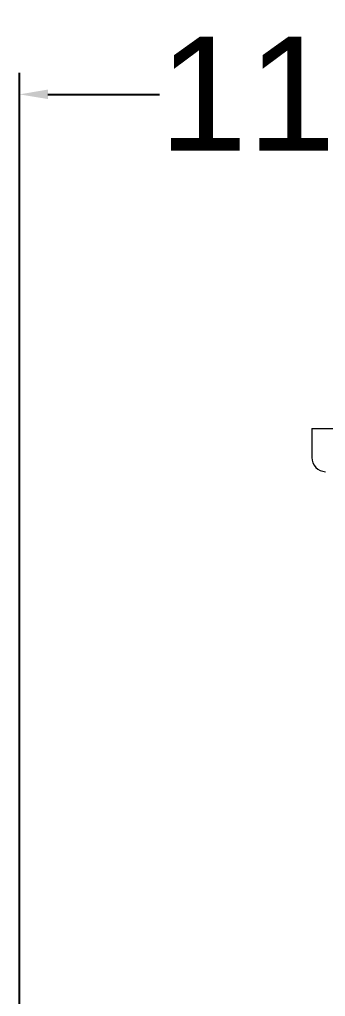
# Model space of a CAD drawing. Header units: inches. Extents: x -48 to 250, y -21 to 207.
# Drawn here: x 45.9 to 51.27, y 71.57 to 88.72 of the extents above; entities that cross this region are included whole.
import ezdxf

# ---------------------------------------------------------------- set-up
doc = ezdxf.new("R2010")
doc.units = ezdxf.units.IN
doc.header["$MEASUREMENT"] = 0
doc.layers.get('Defpoints').update_dxf_attribs({"lineweight": 5})
doc.layers.add('OBJ', color=7, linetype='Continuous', lineweight=5)
doc.layers.add('TEXT', color=104, linetype='Continuous', lineweight=5)
doc.styles.get("Standard").update_dxf_attribs({"font": 'arial.ttf'})
doc.dimstyles.new('STANDARD 2 PLCS$0', dxfattribs={"dimtxt": 1, "dimasz": 0.5, "dimexe": 0.375, "dimexo": 0.625, "dimgap": 0.2, "dimtad": 0, "dimzin": 4, "dimdsep": 46, "dimtxsty": 'Standard', "dimcen": 0.09, "dimaunit": 1, "dimadec": 0, "dimazin": 1, "dimtfac": 1, "dimtofl": 0, "dimtmove": 0, "dimatfit": 3, "dimfxl": 1, "dimtolj": 1, "dimtzin": 4, "dimarcsym": 0})

# ---------------------------------------------------------------- blocks, each defined once
blk = doc.blocks.new('mc8 p1 inlet side view')
at = {"layer": 'OBJ', "lineweight": 5}
for q in [(-0.505, 18.75), (-14.005, 18.241)]:
    blk.add_line((-14.005, 18.75), q, dxfattribs=at)
blk.add_arc((-13.755, 18.241), 0.25, 180, 268, dxfattribs=at)
blk = doc.blocks.new('*D77')
at = {"layer": 'Defpoints', "color": 0, "linetype": 'Continuous', "ltscale": 3, "transparency": 16777216}
for p in [(45.902, 87.403), (57.781, 83.737), (45.902, 63.695)]:
    blk.add_point(p, dxfattribs=at)
at = {"layer": 'TEXT', "color": 0, "linetype": 'Continuous', "lineweight": -2, "ltscale": 3, "transparency": 16777216}
for p, q in [((45.902, 64.32), (45.902, 87.778)), ((57.781, 84.362), (57.781, 87.778)), ((46.402, 87.403), (48.36, 87.403)), ((57.281, 87.403), (55.324, 87.403))]:
    blk.add_line(p, q, dxfattribs=at)
at = {"layer": 'TEXT', "color": 0, "linetype": 'Continuous', "ltscale": 3, "transparency": 16777216}
for points in [[(46.402, 87.487), (46.402, 87.32), (45.902, 87.403)], [(57.281, 87.487), (57.281, 87.32), (57.781, 87.403)]]:
    blk.add_solid(points, dxfattribs=at)
at = {"layer": 'TEXT', "color": 0, "linetype": 'Continuous', "lineweight": 5, "ltscale": 3, "transparency": 16777216, "insert": (51.842, 87.403), "char_height": 2, "width": 3.90476, "attachment_point": 5}
blk.add_mtext('\\A1;11.88', dxfattribs=at)

msp = doc.modelspace()

# ---------------------------------------------------------------- block references
at = {"color": 7, "lineweight": 5}
msp.add_blockref('mc8 p1 inlet side view', (65.036, 62.791), dxfattribs=at)

# ---------------------------------------------------------------- dimensions: what is measured, and where the dimension line sits
at = {"layer": 'TEXT', "color": 7, "linetype": 'Continuous', "lineweight": 5, "ltscale": 3}
dim = msp.add_linear_dim(base=(45.902, 87.403), p1=(57.781, 83.737), p2=(45.902, 63.695), text='11.88', dimstyle='STANDARD 2 PLCS$0', override={"dimtxt": 2, "dimpost": '\\X'}, dxfattribs=at)
dim.commit()
dim.dimension.update_dxf_attribs({"geometry": '*D77', "text_midpoint": (51.842, 87.403), "dimtype": 160})

doc.saveas('drawing.dxf')
